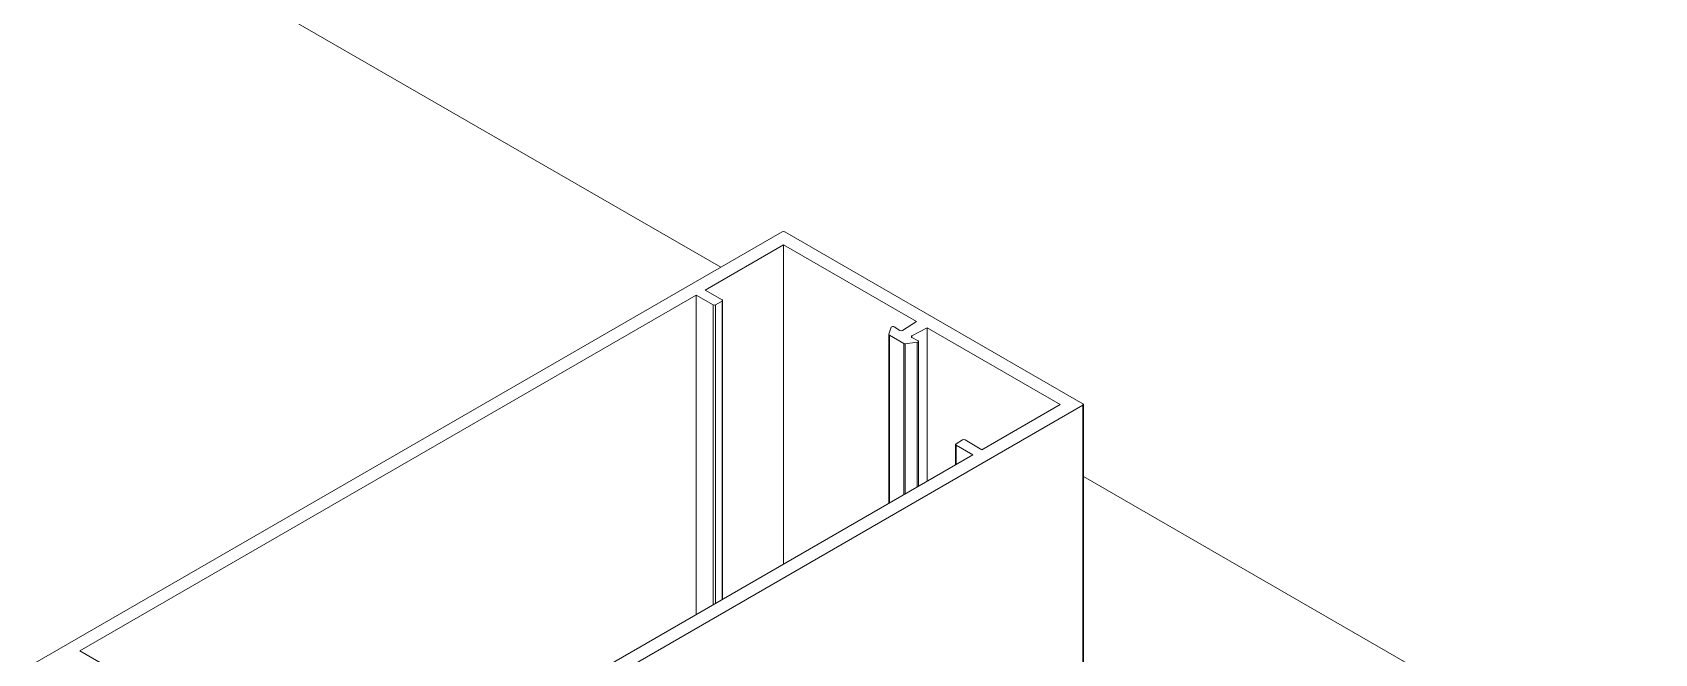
# Model space of a CAD drawing. Header units: millimetres. Extents: x 39 to 459, y 26 to 647.
# Drawn here: x 153.07 to 155.931, y 267.665 to 268.761 of the extents above; entities that cross this region are included whole.
import ezdxf

# ---------------------------------------------------------------- set-up
doc = ezdxf.new("R2010")
doc.units = ezdxf.units.MM
doc.layers.add('ANTET', color=7, linetype='Continuous')

# ---------------------------------------------------------------- blocks, each defined once
blk = doc.blocks.new('Kayıt Montajı')
at = {"color": 7, "linetype": 'Continuous', "lineweight": 15}
for p, q in [((11289.8545, 2150.5727), (11284.2861, 2153.7872)), ((11289.9627, 2150.6352), (11288.6411, 2149.8722)), ((11290.493, 2150.3315), (11289.967, 2150.6352)), ((11289.9648, 2150.6119), (11289.827, 2150.5323)), ((11290.1994, 2150.4765), (11289.9648, 2150.6119)), ((11289.9648, 2150.6119), (11289.9648, 2150.0486)), ((11289.811, 2150.5231), (11288.7239, 2149.8955)), ((11289.8407, 2150.506), (11289.811, 2150.5231)), ((11289.811, 2150.5231), (11289.811, 2149.9598)), ((11289.827, 2150.5323), (11289.8567, 2150.5152)), ((11289.8567, 2150.5127), (11289.845, 2150.506)), ((11289.8575, 2149.9866), (11289.8575, 2150.5139)), ((11290.1508, 2150.4542), (11290.1549, 2150.4665)), ((11290.1601, 2150.4673), (11290.1702, 2150.4611)), ((11290.1746, 2150.4611), (11290.1994, 2150.4765)), ((11290.2182, 2150.4656), (11290.1915, 2150.4513)), ((11290.4527, 2150.3302), (11290.2182, 2150.4656)), ((11290.2182, 2150.4656), (11290.2182, 2150.1948)), ((11290.1507, 2150.4539), (11290.1507, 2150.1559)), ((11290.1769, 2150.4381), (11290.1516, 2150.4526)), ((11290.2009, 2150.44), (11290.1796, 2150.4376)), ((11290.1915, 2150.4488), (11290.2024, 2150.4429)), ((11290.2033, 2150.1862), (11290.2033, 2150.4417)), ((11289.1715, 2149.5661), (11290.493, 2150.329)), ((11290.3149, 2150.2506), (11290.4527, 2150.3302)), ((11290.4939, 2149.1476), (11290.4939, 2150.3302)), ((11290.2684, 2150.2598), (11290.2684, 2150.2238)), ((11290.2692, 2150.261), (11290.2809, 2150.2678)), ((11290.2852, 2150.2678), (11290.3149, 2150.2506)), ((11289.2118, 2149.6138), (11290.2989, 2150.2415)), ((11290.2989, 2150.2415), (11290.2692, 2150.2586)), ((11299.9307, 2144.7558), (11290.4939, 2150.2035)), ((11288.7239, 2149.8955), (11289.2118, 2149.6138))]:
    blk.add_line(p, q, dxfattribs=at)
at = {"color": 8, "linetype": 'Continuous', "lineweight": 15}
for p, q in [((11289.8407, 2150.506), (11289.8407, 2149.9769)), ((11289.845, 2150.506), (11289.845, 2149.9794)), ((11289.8567, 2150.5127), (11289.8567, 2149.9861)), ((11290.1516, 2150.4526), (11290.1516, 2150.1564)), ((11290.1769, 2150.4381), (11290.1769, 2150.171)), ((11290.1796, 2150.4376), (11290.1796, 2150.1725)), ((11290.1915, 2150.4513), (11290.1915, 2150.4488)), ((11290.2009, 2150.44), (11290.2009, 2150.1848)), ((11290.493, 2150.329), (11290.493, 2149.1471)), ((11290.2692, 2150.2586), (11290.2692, 2150.2243))]:
    blk.add_line(p, q, dxfattribs=at)
at = {"color": 7, "linetype": 'Continuous', "lineweight": 15, "flags": 128}
blk.add_lwpolyline([(11290.2024, 2150.4429), (11290.2029, 2150.4426), (11290.2032, 2150.4421), (11290.2033, 2150.4417), (11290.2032, 2150.4412), (11290.2029, 2150.4408), (11290.2023, 2150.4404), (11290.2017, 2150.4401), (11290.2009, 2150.44)], dxfattribs=at)
at = {"color": 7, "linetype": 'Continuous', "lineweight": 15}
for centre, radius, start, end in [((11289.9648, 2150.6311), 0.00461, 62.5801, 117.4199), ((11289.8429, 2150.5101), 0.00461, 242.6257, 297.3743), ((11289.8562, 2150.5139), 0.00131, 290.7869, 69.2131), ((11290.158, 2150.4641), 0.00384, 56.7454, 142.0635), ((11290.1724, 2150.4651), 0.00456, 241.2158, 298.7842), ((11290.1521, 2150.4539), 0.00136, 167.4923, 248.3767), ((11290.179, 2150.4421), 0.00455, 242.5065, 277.4719), ((11290.1919, 2150.45), 0.00133, 108.2922, 251.7078), ((11290.4926, 2150.3302), 0.00131, 290.6594, 69.2815), ((11290.2697, 2150.2598), 0.00131, 110.8376, 249.1624), ((11290.283, 2150.2637), 0.00461, 62.6257, 117.3743)]:
    blk.add_arc(centre, radius, start, end, dxfattribs=at)

msp = doc.modelspace()

# ---------------------------------------------------------------- block references
at = {"layer": 'ANTET', "color": 0}
msp.add_blockref('Kayıt Montajı', (-11135.5698, -1882.2259), dxfattribs=at)

doc.saveas('drawing.dxf')
